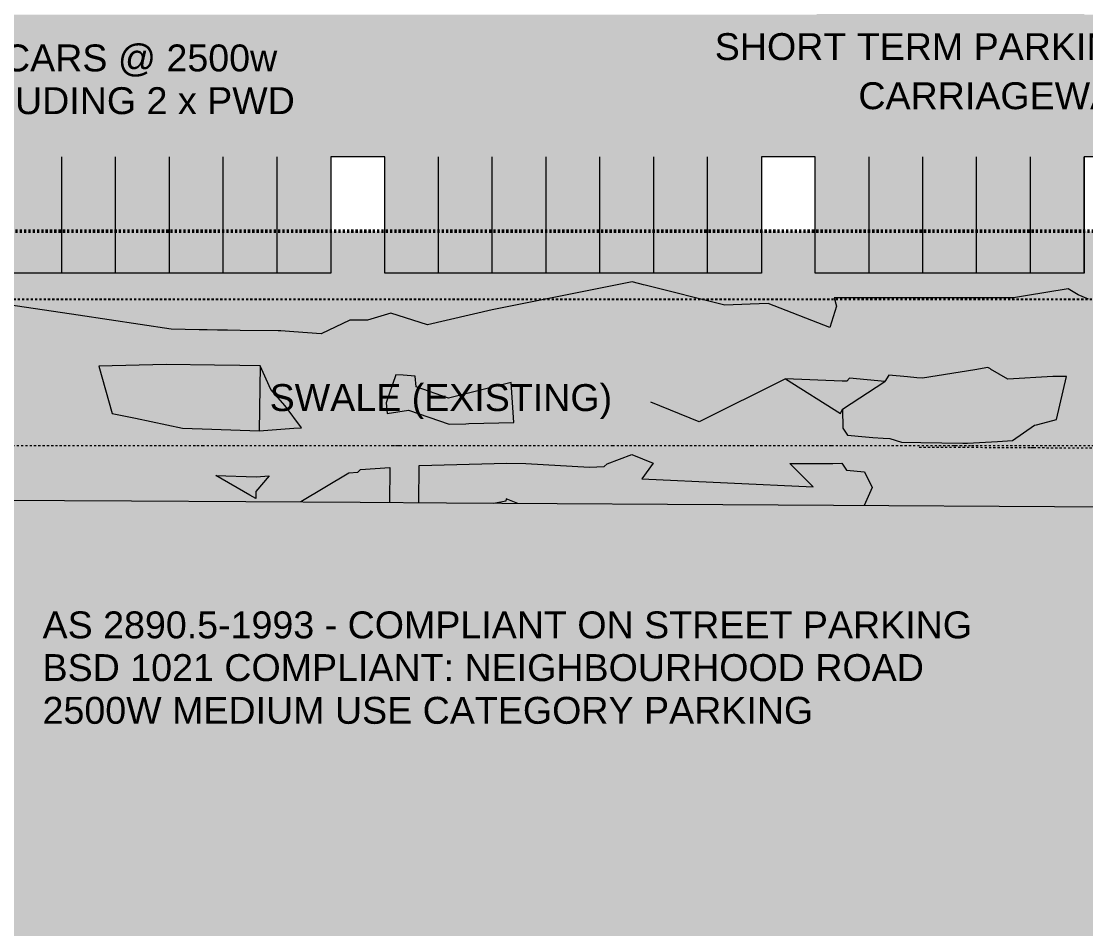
# Model space of a CAD drawing. Header units: metres. Extents: x -2515 to -2174, y 3875 to 4127.
# Drawn here: x -2333.74 to -2284.29, y 3916.7 to 3958.84 of the extents above; entities that cross this region are included whole.
import ezdxf

# ---------------------------------------------------------------- set-up
doc = ezdxf.new("R2010")
doc.units = ezdxf.units.M
for name, pattern in [('AEC_Double Dash', [0.039, 0.015, -0.004, 0.006, -0.004, 0.006, -0.004]), ('BOUNDARY Tighter', [0.008, 0.004, -0.002, 0, -0.002]), ('Dash Medium', [0.0075, 0.0045, -0.003])]:
    doc.linetypes.add(name, pattern=pattern)
for name, color, linetype, lineweight in [('A-ANNO-DIMS', 211, 'Continuous', 5), ('A-ANNO-DIMS-500', 211, 'Continuous', 5), ('A-DETL', 90, 'Continuous', 5), ('A-DETL-GENF', 92, 'Continuous', 5), ('A-FLOR', 192, 'Continuous', 5), ('A-FLOR-PATT', 8, 'Continuous', 5), ('C-PROP-LINE', 91, 'AEC_Double Dash', 5), ('C-TOPO', 7, 'Continuous', 5), ('C-TOPO-MAJR', 7, 'Continuous', 18), ('C-TOPO-MINR', 7, 'Continuous', 5), ('G-ANNO-TEXT', 231, 'Continuous', 5)]:
    doc.layers.add(name, color=color, linetype=linetype, lineweight=lineweight)
doc.styles.add('Arial_1', font='arial.ttf', dxfattribs={"height": 1.25})
doc.dimstyles.new('2_5-Diagonal-_deg_-Decimal_O', dxfattribs={"dimscale": 0.3048, "dimtxt": 1.275324, "dimasz": 2.46063, "dimexe": 1.64042, "dimexo": 0.0625, "dimgap": 2.46063, "dimtad": 1, "dimdec": 0, "dimlfac": 1000, "dimzin": 0, "dimdsep": 46, "dimtxsty": 'Arial_1', "dimblk1": 'OBLIQUE', "dimblk2": 'OBLIQUE', "dimsah": 1, "dimcen": 0.09, "dimdle": 1.64042, "dimazin": 0, "dimtfac": 1, "dimtdec": 4, "dimtix": 1, "dimtmove": 0, "dimatfit": 3, "dimfxl": 8.2021, "dimfxlon": 1, "dimtvp": 1, "dimtfill": 1, "dimtolj": 1, "dimtzin": 0, "dimlwd": 15, "dimlwe": 15, "dimarcsym": 2})

# ---------------------------------------------------------------- blocks, each defined once
blk = doc.blocks.new('Family - ___-284748-GA - TENANCY PLAN')
at = {"layer": 'C-PROP-LINE', "color": 21}
for p, q in [((-2332.051, 3939.126), (-2337.824, 3939.126)), ((-2325.281, 3939.126), (-2325.642, 3939.126)), ((-2320.87, 3939.126), (-2321.025, 3939.126)), ((-2316.652, 3939.126), (-2320.705, 3939.126)), ((-2316.398, 3939.126), (-2316.456, 3939.126)), ((-2316.138, 3939.126), (-2316.252, 3939.126)), ((-2315.196, 3939.126), (-2315.46, 3939.126)), ((-2306.259, 3939.126), (-2315.122, 3939.126)), ((-2296.108, 3939.126), (-2299.78, 3939.126)), ((-2280.3, 3939.126), (-2286.688, 3939.126)), ((-2286.859, 3939.044), (-2286.772, 3939.044)), ((-2286.708, 3939.043), (-2280.377, 3939.011))]:
    blk.add_line(p, q, dxfattribs=at)
at = {"layer": 'C-PROP-LINE', "color": 9}
for p, q in [((-2325.662, 3939.126), (-2332.051, 3939.126)), ((-2325.642, 3939.126), (-2325.658, 3939.126)), ((-2321.025, 3939.126), (-2325.281, 3939.126)), ((-2320.705, 3939.126), (-2320.87, 3939.126)), ((-2316.456, 3939.126), (-2316.648, 3939.126)), ((-2316.252, 3939.126), (-2316.398, 3939.126)), ((-2315.46, 3939.126), (-2316.138, 3939.126)), ((-2315.122, 3939.126), (-2315.196, 3939.126)), ((-2299.78, 3939.126), (-2306.259, 3939.126)), ((-2290.407, 3939.126), (-2296.108, 3939.126)), ((-2290.392, 3939.126), (-2290.407, 3939.126)), ((-2290.267, 3939.126), (-2290.392, 3939.126)), ((-2290.051, 3939.126), (-2290.267, 3939.126)), ((-2289.636, 3939.126), (-2290.046, 3939.126)), ((-2286.694, 3939.126), (-2289.636, 3939.126)), ((-2292.021, 3939.07), (-2290.211, 3939.061)), ((-2290.211, 3939.061), (-2290.014, 3939.06)), ((-2290.01, 3939.06), (-2290.003, 3939.06)), ((-2289.998, 3939.06), (-2289.583, 3939.058)), ((-2289.583, 3939.058), (-2286.859, 3939.044)), ((-2286.772, 3939.044), (-2286.708, 3939.043))]:
    blk.add_line(p, q, dxfattribs=at)
blk = doc.blocks.new('Tree 5m - Tree 2-358685-GA - TENANCY PLAN')
at = {"layer": 'A-DETL-GENF', "transparency": 33554585}
blk.add_hatch(color=53, dxfattribs=at).paths.add_polyline_path([(1.637, 1.676), (1.432, 1.636), (1.327, 1.72), (1.338, 1.813), (1.217, 1.842), (1.208, 1.907), (1.079, 1.907), (1.023, 2.026), (0.857, 2.044), (0.851, 2.128), (0.774, 2.144), (0.631, 2.124), (0.633, 2.227), (0.566, 2.281), (0.43, 2.324), (0.41, 2.253), (0.394, 2.12), (0.371, 2.072), (0.311, 2.066), (0.301, 2.098), (0.313, 2.134), (0.297, 2.151), (-0.049, 2.075), (-0.024, 2.154), (-0.015, 2.225), (-0.228, 2.232), (-0.333, 2.176), (-0.359, 2.224), (-0.309, 2.308), (-0.371, 2.319), (-0.44, 2.26), (-0.585, 2.236), (-0.601, 2.135), (-0.657, 2.151), (-0.826, 2.079), (-0.919, 2.115), (-0.989, 2.029), (-0.967, 1.938), (-1.009, 1.819), (-0.955, 1.785), (-0.951, 1.725), (-1.07, 1.715), (-1.142, 1.731), (-1.106, 1.793), (-1.09, 1.904), (-1.102, 1.994), (-1.145, 2.025), (-1.226, 2.025), (-1.283, 1.975), (-1.226, 1.856), (-1.251, 1.736), (-1.29, 1.782), (-1.335, 1.81), (-1.423, 1.789), (-1.423, 1.725), (-1.431, 1.655), (-1.468, 1.645), (-1.537, 1.701), (-1.559, 1.624), (-1.5, 1.547), (-1.503, 1.48), (-1.463, 1.456), (-1.46, 1.398), (-1.527, 1.424), (-1.58, 1.424), (-1.591, 1.347), (-1.647, 1.281), (-1.67, 1.238), (-1.64, 1.178), (-1.629, 1.127), (-1.694, 1.081), (-1.752, 1.073), (-1.85, 1.126), (-1.845, 1.161), (-1.796, 1.189), (-1.772, 1.278), (-1.848, 1.306), (-1.91, 1.303), (-1.968, 1.27), (-1.991, 1.193), (-2.019, 1.149), (-2.024, 1.071), (-2.056, 1.022), (-2.063, 0.868), (-2.031, 0.802), (-1.977, 0.749), (-1.993, 0.707), (-1.986, 0.628), (-2.066, 0.655), (-2.278, 0.702), (-2.304, 0.676), (-2.253, 0.584), (-2.185, 0.422), (-2.252, 0.348), (-2.19, 0.254), (-2.228, 0.194), (-2.245, 0.159), (-2.243, 0.116), (-2.272, 0.1), (-2.304, 0.039), (-2.459, -0.004), (-2.434, -0.04), (-2.332, -0.074), (-2.199, -0.173), (-2.205, -0.219), (-2.253, -0.245), (-2.259, -0.324), (-2.203, -0.354), (-2.213, -0.416), (-2.294, -0.471), (-2.346, -0.63), (-2.241, -0.658), (-2.119, -0.591), (-2.054, -0.646), (-2.086, -0.766), (-2.165, -0.911), (-2.111, -1.032), (-2.084, -1.171), (-2.058, -1.26), (-1.931, -1.252), (-1.875, -1.167), (-1.849, -1.234), (-1.791, -1.24), (-1.801, -1.302), (-1.74, -1.348), (-1.829, -1.443), (-1.923, -1.485), (-1.972, -1.546), (-1.815, -1.579), (-1.696, -1.596), (-1.768, -1.669), (-1.724, -1.699), (-1.603, -1.65), (-1.567, -1.717), (-1.559, -1.808), (-1.426, -1.793), (-1.478, -1.854), (-1.43, -1.894), (-1.412, -1.957), (-1.35, -1.952), (-1.291, -1.856), (-1.195, -1.777), (-1.189, -1.926), (-1.243, -1.957), (-1.279, -2.035), (-1.263, -2.138), (-1.195, -2.103), (-1.142, -2.047), (-1.052, -2.017), (-1.054, -2.103), (-1.027, -2.134), (-1.005, -2.228), (-0.951, -2.24), (-0.881, -2.166), (-0.832, -2.174), (-0.822, -2.244), (-0.764, -2.246), (-0.651, -2.256), (-0.615, -2.222), (-0.544, -2.222), (-0.508, -2.301), (-0.454, -2.303), (-0.419, -2.269), (-0.341, -2.325), (-0.289, -2.293), (-0.293, -2.23), (-0.226, -2.218), (-0.182, -2.414), (-0.134, -2.432), (-0.081, -2.369), (0.04, -2.363), (0.094, -2.468), (0.15, -2.448), (0.219, -2.329), (0.185, -2.275), (0.251, -2.212), (0.378, -2.23), (0.394, -2.269), (0.507, -2.315), (0.521, -2.24), (0.493, -2.172), (0.503, -2.099), (0.563, -2.103), (0.674, -2.154), (0.734, -2.148), (0.744, -2.093), (0.726, -2.067), (0.768, -2.003), (0.833, -2.011), (0.859, -2.043), (0.893, -2.144), (0.95, -2.166), (1.04, -2.12), (1.05, -2.015), (1.076, -1.959), (1.159, -1.959), (1.185, -1.912), (1.296, -1.922), (1.352, -1.912), (1.356, -1.797), (1.388, -1.713), (1.488, -1.789), (1.515, -1.812), (1.572, -1.775), (1.558, -1.636), (1.594, -1.566), (1.678, -1.447), (1.777, -1.425), (1.898, -1.445), (1.944, -1.403), (1.906, -1.32), (1.765, -1.238), (1.767, -1.181), (1.809, -1.193), (1.934, -1.212), (2.027, -1.208), (2.019, -1.111), (1.978, -1.038), (2.055, -1.032), (2.081, -0.922), (2.059, -0.871), (2.096, -0.816), (2.297, -0.693), (2.33, -0.641), (2.25, -0.606), (2.059, -0.539), (2.076, -0.455), (2.103, -0.415), (2.118, -0.34), (2.155, -0.313), (2.141, -0.257), (2.348, -0.24), (2.388, -0.2), (2.393, -0.137), (2.307, -0.079), (2.257, -0.007), (2.306, 0.072), (2.316, 0.131), (2.171, 0.178), (2.134, 0.261), (2.139, 0.364), (2.199, 0.462), (2.255, 0.515), (2.243, 0.574), (2.085, 0.579), (2.068, 0.613), (2.108, 0.817), (1.999, 0.882), (1.975, 0.893), (1.912, 0.97), (1.948, 1.047), (1.971, 1.129), (1.934, 1.187), (1.847, 1.239), (1.775, 1.171), (1.684, 1.168), (1.702, 1.367), (1.499, 1.412), (1.595, 1.531), (1.581, 1.575), (1.648, 1.617)])
blk = doc.blocks.new('Tree 7m - Tree-V247-GA - TENANCY PLAN')
at = {"layer": 'A-DETL-GENF', "transparency": 33554585}
blk.add_hatch(color=53, dxfattribs=at).paths.add_polyline_path([(2.357, 2.429), (2.059, 2.371), (1.907, 2.493), (1.922, 2.628), (1.746, 2.671), (1.734, 2.765), (1.546, 2.765), (1.464, 2.938), (1.223, 2.963), (1.215, 3.085), (1.103, 3.108), (0.895, 3.08), (0.898, 3.23), (0.801, 3.308), (0.603, 3.371), (0.574, 3.267), (0.551, 3.074), (0.518, 3.004), (0.43, 2.995), (0.416, 3.042), (0.433, 3.094), (0.41, 3.12), (-0.092, 3.008), (-0.057, 3.124), (-0.043, 3.226), (-0.353, 3.237), (-0.505, 3.155), (-0.543, 3.225), (-0.47, 3.348), (-0.56, 3.362), (-0.66, 3.278), (-0.87, 3.243), (-0.894, 3.096), (-0.976, 3.12), (-1.221, 3.015), (-1.356, 3.067), (-1.458, 2.941), (-1.426, 2.81), (-1.487, 2.637), (-1.408, 2.588), (-1.403, 2.5), (-1.575, 2.485), (-1.68, 2.509), (-1.628, 2.599), (-1.604, 2.76), (-1.622, 2.892), (-1.685, 2.936), (-1.802, 2.936), (-1.884, 2.864), (-1.802, 2.69), (-1.838, 2.516), (-1.894, 2.583), (-1.961, 2.624), (-2.089, 2.593), (-2.089, 2.501), (-2.099, 2.399), (-2.154, 2.385), (-2.254, 2.466), (-2.285, 2.354), (-2.2, 2.242), (-2.204, 2.145), (-2.146, 2.11), (-2.142, 2.025), (-2.239, 2.064), (-2.316, 2.064), (-2.32, 2.014), (-2.332, 1.952), (-2.413, 1.855), (-2.448, 1.793), (-2.404, 1.706), (-2.387, 1.632), (-2.481, 1.564), (-2.566, 1.554), (-2.708, 1.63), (-2.701, 1.681), (-2.63, 1.723), (-2.595, 1.851), (-2.706, 1.892), (-2.795, 1.887), (-2.88, 1.839), (-2.907, 1.738), (-2.954, 1.664), (-2.96, 1.55), (-3.008, 1.479), (-3.017, 1.256), (-2.971, 1.159), (-2.892, 1.083), (-2.915, 1.022), (-2.905, 0.908), (-3.022, 0.946), (-3.33, 1.014), (-3.368, 0.976), (-3.294, 0.844), (-3.195, 0.608), (-3.292, 0.501), (-3.203, 0.363), (-3.251, 0.29), (-3.281, 0.226), (-3.279, 0.164), (-3.321, 0.141), (-3.368, 0.052), (-3.593, -0.01), (-3.556, -0.064), (-3.408, -0.112), (-3.215, -0.256), (-3.224, -0.323), (-3.294, -0.361), (-3.303, -0.475), (-3.221, -0.519), (-3.236, -0.609), (-3.353, -0.688), (-3.429, -0.919), (-3.277, -0.96), (-3.098, -0.864), (-3.005, -0.943), (-3.052, -1.118), (-3.166, -1.329), (-3.087, -1.504), (-3.049, -1.706), (-3.011, -1.835), (-2.827, -1.823), (-2.745, -1.7), (-2.707, -1.797), (-2.622, -1.806), (-2.637, -1.896), (-2.549, -1.963), (-2.677, -2.101), (-2.815, -2.162), (-2.885, -2.25), (-2.704, -2.291), (-2.484, -2.323), (-2.59, -2.428), (-2.525, -2.472), (-2.35, -2.402), (-2.297, -2.499), (-2.286, -2.63), (-2.093, -2.61), (-2.169, -2.697), (-2.098, -2.756), (-2.072, -2.847), (-1.982, -2.841), (-1.897, -2.7), (-1.756, -2.586), (-1.748, -2.803), (-1.827, -2.847), (-1.879, -2.961), (-1.856, -3.11), (-1.756, -3.06), (-1.68, -2.978), (-1.549, -2.934), (-1.552, -3.06), (-1.514, -3.104), (-1.481, -3.241), (-1.403, -3.259), (-1.3, -3.151), (-1.23, -3.162), (-1.215, -3.265), (-1.131, -3.268), (-0.967, -3.282), (-0.914, -3.233), (-0.812, -3.233), (-0.759, -3.347), (-0.68, -3.35), (-0.631, -3.3), (-0.517, -3.382), (-0.441, -3.335), (-0.446, -3.244), (-0.35, -3.227), (-0.326, -3.344), (-0.286, -3.51), (-0.215, -3.537), (-0.139, -3.446), (0.036, -3.437), (0.115, -3.589), (0.197, -3.56), (0.296, -3.388), (0.247, -3.309), (0.343, -3.218), (0.527, -3.244), (0.551, -3.3), (0.714, -3.367), (0.735, -3.259), (0.694, -3.159), (0.709, -3.054), (0.796, -3.06), (0.957, -3.133), (1.045, -3.124), (1.06, -3.045), (1.033, -3.007), (1.095, -2.914), (1.188, -2.926), (1.226, -2.972), (1.276, -3.119), (1.358, -3.151), (1.489, -3.083), (1.504, -2.931), (1.542, -2.849), (1.662, -2.849), (1.7, -2.782), (1.861, -2.797), (1.943, -2.782), (1.948, -2.616), (1.995, -2.493), (2.089, -2.56), (2.179, -2.636), (2.261, -2.583), (2.241, -2.382), (2.293, -2.279), (2.416, -2.107), (2.56, -2.075), (2.735, -2.104), (2.802, -2.042), (2.747, -1.923), (2.542, -1.803), (2.545, -1.721), (2.606, -1.738), (2.788, -1.765), (2.922, -1.759), (2.91, -1.618), (2.852, -1.513), (2.963, -1.504), (3.001, -1.344), (2.969, -1.27), (3.022, -1.19), (3.315, -1.012), (3.363, -0.936), (3.246, -0.885), (2.969, -0.788), (2.994, -0.666), (3.032, -0.608), (3.055, -0.498), (3.109, -0.46), (3.088, -0.379), (3.388, -0.353), (3.447, -0.29), (3.454, -0.203), (3.33, -0.12), (3.256, -0.015), (3.327, 0.099), (3.343, 0.186), (3.132, 0.254), (3.078, 0.374), (3.086, 0.524), (3.172, 0.666), (3.254, 0.742), (3.236, 0.829), (3.007, 0.837), (2.982, 0.885), (3.04, 1.182), (2.931, 1.254), (2.847, 1.292), (2.755, 1.404), (2.809, 1.515), (2.842, 1.635), (2.788, 1.719), (2.661, 1.795), (2.557, 1.696), (2.425, 1.691), (2.45, 1.981), (2.156, 2.046), (2.296, 2.218), (2.275, 2.282), (2.372, 2.343)])
blk = doc.blocks.new('DIMBLOCK19-GA - TENANCY PLAN')
at = {"layer": 'A-ANNO-DIMS-500', "lineweight": 15}
for p, q in [((-2353.659, 4065.788), (-2353.794, 4066.27)), ((-2353.659, 4065.788), (-2353.399, 4066.251)), ((-2353.659, 4065.788), (-2353.919, 4065.326)), ((-2353.659, 4065.788), (-2353.659, 4065.788)), ((-2353.659, 4065.788), (-2352.984, 4063.381)), ((-2364.686, 4062.347), (-2364.849, 4062.819)), ((-2364.686, 4062.347), (-2364.453, 4062.823)), ((-2364.686, 4062.347), (-2364.918, 4061.87)), ((-2364.686, 4062.347), (-2363.872, 4059.983))]:
    blk.add_line(p, q, dxfattribs=at)
for start, end in [(105.52316, 109.14465), (105.66741, 109.00041)]:
    blk.add_arc((-2300.024, 3874.558), 198.609, start, end, dxfattribs=at)
at = {"layer": 'A-ANNO-DIMS-500', "color": 0, "lineweight": 15, "insert": (-2361.852, 4065.805), "char_height": 1.25, "width": 4.89725, "attachment_point": 1, "rotation": 17.3339, "line_spacing_factor": 0.941778, "style": 'Arial_1', "bg_fill": 3, "box_fill_scale": 1.25, "bg_fill_color": 256, "bg_fill_true_color": 13158600, "bg_fill_transparency": 0}
blk.add_mtext('3.33°', dxfattribs=at)
blk = doc.blocks.new('_Oblique')
at = {"color": 0, "linetype": 'ByBlock', "lineweight": -2}
blk.add_line((-0.5, -0.5), (0.5, 0.5), dxfattribs=at)
blk = doc.blocks.new('DIMBLOCK20-GA - TENANCY PLAN')
at = {"layer": 'A-ANNO-DIMS-500', "lineweight": 15}
for p, q in [((-2342.467, 4068.66), (-2342.574, 4069.148)), ((-2342.467, 4068.66), (-2342.181, 4069.106)), ((-2342.467, 4068.66), (-2342.753, 4068.213)), ((-2342.467, 4068.66), (-2342.467, 4068.66)), ((-2342.467, 4068.66), (-2341.933, 4066.217)), ((-2353.68, 4065.864), (-2353.815, 4066.345)), ((-2353.68, 4065.864), (-2353.42, 4066.326)), ((-2353.68, 4065.864), (-2353.94, 4065.401)), ((-2353.68, 4065.864), (-2353.005, 4063.457))]:
    blk.add_line(p, q, dxfattribs=at)
for start, end in [(102.19022, 105.81159), (102.33441, 105.66741)]:
    blk.add_arc((-2300.024, 3874.558), 198.687, start, end, dxfattribs=at)
at = {"layer": 'A-ANNO-DIMS-500', "color": 0, "lineweight": 15, "insert": (-2350.648, 4069.152), "char_height": 1.25, "width": 4.89725, "attachment_point": 1, "rotation": 14.0009, "line_spacing_factor": 0.941778, "style": 'Arial_1', "bg_fill": 3, "box_fill_scale": 1.25, "bg_fill_color": 256, "bg_fill_true_color": 13158600, "bg_fill_transparency": 0}
blk.add_mtext('3.33°', dxfattribs=at)
blk = doc.blocks.new('DIMBLOCK21-GA - TENANCY PLAN')
at = {"layer": 'A-ANNO-DIMS-500', "lineweight": 15}
for p, q in [((-2331.111, 4070.83), (-2331.19, 4071.324)), ((-2331.111, 4070.83), (-2330.8, 4071.26)), ((-2331.111, 4070.83), (-2331.423, 4070.401)), ((-2331.111, 4070.83), (-2331.111, 4070.83)), ((-2331.111, 4070.83), (-2330.72, 4068.361)), ((-2342.474, 4068.69), (-2342.58, 4069.179)), ((-2342.474, 4068.69), (-2342.76, 4068.244)), ((-2342.474, 4068.69), (-2342.187, 4069.137)), ((-2342.474, 4068.69), (-2341.94, 4066.248))]:
    blk.add_line(p, q, dxfattribs=at)
for start, end in [(98.85617, 102.47857), (99.00033, 102.33441)]:
    blk.add_arc((-2300.024, 3874.558), 198.719, start, end, dxfattribs=at)
at = {"layer": 'A-ANNO-DIMS-500', "color": 0, "lineweight": 15, "insert": (-2339.253, 4071.797), "char_height": 1.25, "width": 4.89725, "attachment_point": 1, "rotation": 10.6674, "line_spacing_factor": 0.941778, "style": 'Arial_1', "bg_fill": 3, "box_fill_scale": 1.25, "bg_fill_color": 256, "bg_fill_true_color": 13158600, "bg_fill_transparency": 0}
blk.add_mtext('3.33°', dxfattribs=at)
blk = doc.blocks.new('DIMBLOCK22-GA - TENANCY PLAN')
at = {"layer": 'A-ANNO-DIMS-500', "lineweight": 15}
for p, q in [((-2331.89, 4075.745), (-2331.968, 4076.239)), ((-2331.89, 4075.745), (-2331.578, 4076.174)), ((-2331.89, 4075.745), (-2332.202, 4075.316)), ((-2331.89, 4075.745), (-2331.89, 4075.745)), ((-2331.89, 4075.745), (-2331.499, 4073.276)), ((-2366.342, 4067.155), (-2366.504, 4067.627)), ((-2366.342, 4067.155), (-2366.109, 4067.631)), ((-2366.342, 4067.155), (-2366.574, 4066.678)), ((-2366.342, 4067.155), (-2365.528, 4064.791))]:
    blk.add_line(p, q, dxfattribs=at)
for start, end in [(98.85969, 109.14105), (99.00033, 109.00041)]:
    blk.add_arc((-2300.024, 3874.558), 203.694, start, end, dxfattribs=at)
at = {"layer": 'A-ANNO-DIMS-500', "color": 0, "lineweight": 15, "insert": (-2352.324, 4073.894), "char_height": 1.25, "width": 6.05092, "attachment_point": 1, "rotation": 14.0004, "line_spacing_factor": 0.941778, "style": 'Arial_1', "bg_fill": 3, "box_fill_scale": 1.25, "bg_fill_color": 256, "bg_fill_true_color": 13158600, "bg_fill_transparency": 0}
blk.add_mtext('10.00°', dxfattribs=at)

msp = doc.modelspace()

# ---------------------------------------------------------------- hatches: boundary and pattern name
at = {"layer": 'A-DETL-GENF', "transparency": 33554585}
h = msp.add_hatch(color=7, dxfattribs=at)
h.paths.add_polyline_path([(-2302.0185, 3892.4128), (-2174.3113, 3892.4128), (-2174.3113, 4126.8955), (-2514.8637, 4126.8955), (-2514.8637, 3892.4128), (-2344.5875, 3892.4128)])
h.paths.add_polyline_path([(-2500.3708, 3896.9439), (-2507.4708, 3896.9439), (-2507.4708, 3904.3439), (-2500.3708, 3904.3439), (-2500.3708, 3903.4974)])
h.paths.add_polyline_path([(-2443.0284, 3945.9439), (-2477.4708, 3945.9439), (-2477.4708, 4057.0406), (-2355.409, 4057.0406), (-2355.409, 4059.8908), (-2213.309, 4059.8908), (-2213.309, 3949.0908), (-2338.4583, 3949.0908), (-2338.4583, 3945.9439), (-2441.6982, 3945.9439)])
at = {"layer": 'A-FLOR-PATT'}
for points in [[(-2281.8583, 3947.1439), (-2269.3583, 3947.1439), (-2269.3583, 3952.5439), (-2257.8, 3952.5439), (-2254.599, 3952.2944), (-2256.9459, 3959.1439), (-2269.3583, 3959.1439), (-2269.3583, 3964.5439), (-2281.8583, 3964.5439), (-2281.8583, 3959.1439), (-2284.3583, 3959.1439), (-2284.3583, 3964.5439), (-2296.7963, 3964.5439), (-2296.7963, 3959.1439), (-2299.2963, 3959.1439), (-2299.3583, 3952.5439), (-2281.8583, 3952.5439), (-2281.8583, 3947.3697)], [(-2336.8583, 3952.5439), (-2319.3583, 3952.5439), (-2336.8583, 3959.1439), (-2339.3583, 3952.5439)], [(-2319.3583, 3952.5439), (-2319.3583, 3959.1439), (-2336.8583, 3959.1439), (-2323.303, 3954.0316)], [(-2299.3583, 3952.5439), (-2316.8583, 3959.1439), (-2319.3583, 3959.1439), (-2319.3583, 3952.5439), (-2302.0185, 3952.5439)], [(-2299.3583, 3952.5439), (-2299.2963, 3959.1439), (-2316.8583, 3959.1439), (-2302.0185, 3953.5472)], [(-2336.6058, 3947.1439), (-2319.3583, 3947.1439), (-2319.3583, 3952.5439), (-2336.8583, 3952.5439), (-2336.8583, 3947.1439)], [(-2306.0093, 3947.1439), (-2299.3583, 3947.1439), (-2299.3583, 3952.5439), (-2316.8583, 3952.5439), (-2316.8583, 3947.1439), (-2307.3396, 3947.1439)], [(-2286.0551, 3947.1439), (-2284.3583, 3947.1439), (-2284.3583, 3952.5439), (-2296.8583, 3952.5439), (-2296.8583, 3947.1439), (-2288.7156, 3947.1439)]]:
    msp.add_hatch(color=253, dxfattribs=at).paths.add_polyline_path(points)

# ---------------------------------------------------------------- linework, layer by layer
at = {"layer": 'A-DETL'}
for p, q in [((-2331.8583, 3949.0908), (-2331.8583, 3952.5439)), ((-2329.3583, 3949.0908), (-2329.3583, 3952.5439)), ((-2326.8583, 3949.9333), (-2326.8583, 3952.5439)), ((-2324.3583, 3949.2315), (-2324.3583, 3952.5439)), ((-2321.8583, 3949.0908), (-2321.8583, 3952.5439)), ((-2314.3583, 3949.0908), (-2314.3583, 3952.5439)), ((-2311.8583, 3949.0908), (-2311.8583, 3952.5439)), ((-2309.3583, 3949.0908), (-2309.3583, 3952.5439)), ((-2306.8583, 3949.0908), (-2306.8583, 3952.5439)), ((-2304.3583, 3949.0908), (-2304.3583, 3952.5439)), ((-2301.8583, 3949.0908), (-2301.8583, 3952.5439)), ((-2294.3583, 3949.0908), (-2294.3583, 3952.5439)), ((-2291.8583, 3949.0908), (-2291.8583, 3952.5439)), ((-2289.3583, 3949.0908), (-2289.3583, 3952.5439)), ((-2286.8583, 3949.0908), (-2286.8583, 3952.5439)), ((-2284.3583, 3949.0908), (-2284.3583, 3952.5439)), ((-2326.8583, 3949.0908), (-2326.8583, 3949.9333)), ((-2331.8583, 3947.2495), (-2331.8583, 3949.0908)), ((-2329.3583, 3947.8847), (-2329.3583, 3949.0908)), ((-2326.8583, 3947.1439), (-2326.8583, 3949.0908)), ((-2324.3583, 3949.0908), (-2324.3583, 3949.2315)), ((-2324.3583, 3947.1439), (-2324.3583, 3949.0908)), ((-2321.8583, 3947.1439), (-2321.8583, 3949.0908)), ((-2314.3583, 3947.1439), (-2314.3583, 3949.0908)), ((-2311.8583, 3947.1439), (-2311.8583, 3949.0908)), ((-2309.3583, 3947.1439), (-2309.3583, 3949.0908)), ((-2306.8583, 3947.1439), (-2306.8583, 3949.0908)), ((-2304.3583, 3947.1439), (-2304.3583, 3949.0908)), ((-2301.8583, 3947.1439), (-2301.8583, 3949.0908)), ((-2294.3583, 3947.1439), (-2294.3583, 3949.0908)), ((-2291.8583, 3947.1439), (-2291.8583, 3949.0908)), ((-2289.3583, 3947.1439), (-2289.3583, 3949.0908)), ((-2286.8583, 3947.1439), (-2286.8583, 3949.0908)), ((-2284.3583, 3948.1774), (-2284.3583, 3949.0908)), ((-2284.3583, 3947.1439), (-2284.3583, 3948.1774)), ((-2329.3583, 3947.6928), (-2329.3583, 3947.8847)), ((-2329.3583, 3947.5017), (-2329.3583, 3947.6928)), ((-2331.8583, 3947.1439), (-2331.8583, 3947.2495)), ((-2329.3583, 3947.1439), (-2329.3583, 3947.5017))]:
    msp.add_line(p, q, dxfattribs=at)
at = {"layer": 'A-DETL', "linetype": 'Dash Medium', "lineweight": 50}
msp.add_line((-2213.309, 3949.0908), (-2355.409, 3949.0908), dxfattribs=at)
at = {"layer": 'A-DETL', "linetype": 'BOUNDARY Tighter', "lineweight": 25}
msp.add_line((-2401.7005, 3945.9439), (-2257.3005, 3945.9439), dxfattribs=at)
at = {"layer": 'A-FLOR'}
for p, q in [((-2316.8583, 3952.5439), (-2319.3583, 3952.5439)), ((-2319.3583, 3952.5439), (-2319.3583, 3947.1439)), ((-2316.8583, 3947.1439), (-2316.8583, 3952.5439)), ((-2296.8583, 3952.5439), (-2299.3583, 3952.5439)), ((-2299.3583, 3952.5439), (-2299.3583, 3947.1439)), ((-2296.8583, 3947.1439), (-2296.8583, 3952.5439)), ((-2284.3583, 3952.5439), (-2284.3583, 3947.1439)), ((-2281.8583, 3952.5439), (-2284.3583, 3952.5439)), ((-2321.7527, 3947.1439), (-2336.3276, 3947.1439)), ((-2321.5492, 3947.1439), (-2321.7432, 3947.1439)), ((-2319.3583, 3947.1439), (-2321.5458, 3947.1439)), ((-2299.3583, 3947.1439), (-2316.8583, 3947.1439)), ((-2286.6588, 3947.1439), (-2296.8583, 3947.1439)), ((-2284.3583, 3947.1439), (-2286.6544, 3947.1439))]:
    msp.add_line(p, q, dxfattribs=at)
at = {"layer": 'C-TOPO'}
for p, q in [((-2328.6241, 3936.5547), (-2357.2947, 3936.7265)), ((-2318.0009, 3936.4911), (-2328.6226, 3936.5547)), ((-2313.9936, 3936.4671), (-2317.9973, 3936.4911)), ((-2274.3696, 3936.2297), (-2313.991, 3936.4671))]:
    msp.add_line(p, q, dxfattribs=at)
at = {"layer": 'C-TOPO-MAJR', "color": 254, "lineweight": 13}
for p, q in [((-2305.3583, 3946.7398), (-2311.8616, 3945.446)), ((-2304.7688, 3946.5913), (-2305.3583, 3946.7398)), ((-2301.0501, 3945.6545), (-2304.7647, 3946.5903)), ((-2287.0917, 3946.0885), (-2287.6386, 3945.9992)), ((-2285.1037, 3946.4132), (-2287.0877, 3946.0892)), ((-2284.6436, 3946.1444), (-2285.1037, 3946.4132)), ((-2284.1569, 3945.9441), (-2284.6436, 3946.1444)), ((-2331.1047, 3945.1906), (-2334.763, 3945.7419)), ((-2299.8777, 3945.7061), (-2301.0501, 3945.6545)), ((-2299.0402, 3945.7429), (-2299.8777, 3945.7061)), ((-2296.174, 3944.6279), (-2299.0402, 3945.7429)), ((-2295.8675, 3945.6159), (-2296.174, 3944.6279)), ((-2295.972, 3945.9992), (-2295.8675, 3945.6159)), ((-2290.0459, 3945.9992), (-2295.972, 3945.9992)), ((-2287.6386, 3945.9992), (-2290.0405, 3945.9992)), ((-2326.7802, 3944.5389), (-2331.1026, 3945.1903)), ((-2316.568, 3945.285), (-2317.6492, 3944.9645)), ((-2314.8661, 3944.7378), (-2316.568, 3945.285)), ((-2311.8616, 3945.446), (-2314.8661, 3944.7378)), ((-2318.4825, 3944.9645), (-2319.8043, 3944.328)), ((-2317.6492, 3944.9645), (-2318.4818, 3944.9645)), ((-2325.4736, 3944.517), (-2326.7802, 3944.5389)), ((-2325.1008, 3944.5104), (-2325.4736, 3944.517)), ((-2324.6288, 3944.5031), (-2325.1008, 3944.5104)), ((-2324.4527, 3944.5004), (-2324.6288, 3944.5031)), ((-2324.1586, 3944.4948), (-2324.4527, 3944.5004)), ((-2323.5722, 3944.4866), (-2324.1586, 3944.4948)), ((-2321.8112, 3944.4592), (-2323.5722, 3944.4866)), ((-2321.6774, 3944.4646), (-2321.8112, 3944.4592)), ((-2321.0824, 3944.4212), (-2321.6774, 3944.4646)), ((-2319.8043, 3944.328), (-2321.0767, 3944.4208)), ((-2306.5182, 3938.2966), (-2305.3733, 3938.7242)), ((-2305.3733, 3938.7242), (-2304.3796, 3938.3163)), ((-2315.2651, 3936.4747), (-2315.2547, 3938.2133)), ((-2315.2547, 3938.2133), (-2311.1868, 3938.3138)), ((-2311.1868, 3938.3138), (-2310.3047, 3938.3105)), ((-2310.3047, 3938.3105), (-2307.3493, 3938.1406)), ((-2307.3493, 3938.1406), (-2306.665, 3938.1608)), ((-2306.665, 3938.1608), (-2306.5182, 3938.2966)), ((-2304.3796, 3938.3163), (-2304.9051, 3937.5929)), ((-2298.0429, 3938.303), (-2296.0393, 3938.3123)), ((-2296.9539, 3937.2225), (-2298.0429, 3938.303)), ((-2296.0368, 3938.3123), (-2295.6164, 3938.3143)), ((-2295.6164, 3938.3143), (-2295.4069, 3937.9909)), ((-2324.707, 3937.7514), (-2322.8357, 3937.686)), ((-2323.1272, 3936.8396), (-2324.707, 3937.7514)), ((-2322.2182, 3937.7289), (-2322.8397, 3937.0119)), ((-2322.8357, 3937.686), (-2322.2182, 3937.7289)), ((-2320.748, 3936.5346), (-2318.5197, 3937.8666)), ((-2318.5197, 3937.8666), (-2318.1116, 3937.9099)), ((-2318.1116, 3937.9099), (-2317.9892, 3938.0231)), ((-2317.9892, 3938.0231), (-2316.6219, 3938.1182)), ((-2316.6219, 3938.1182), (-2316.6317, 3936.4829)), ((-2295.4069, 3937.9909), (-2294.5721, 3937.9187)), ((-2294.5721, 3937.9187), (-2294.2145, 3937.1838)), ((-2304.9051, 3937.5929), (-2296.9539, 3937.2225)), ((-2294.2145, 3937.1838), (-2294.5815, 3936.3508)), ((-2322.8418, 3936.6748), (-2323.1227, 3936.8369)), ((-2322.8397, 3937.0119), (-2322.8417, 3936.6783)), ((-2311.222, 3936.6716), (-2311.2246, 3936.5543)), ((-2310.6672, 3936.4518), (-2311.222, 3936.6716)), ((-2320.7482, 3936.5076), (-2320.748, 3936.5346)), ((-2311.2246, 3936.5543), (-2311.7924, 3936.4539)), ((-2310.6673, 3936.4472), (-2310.6672, 3936.4518))]:
    msp.add_line(p, q, dxfattribs=at)
at = {"layer": 'C-TOPO-MINR', "color": 9}
for p, q in [((-2327.0071, 3942.9072), (-2330.138, 3942.8303)), ((-2330.138, 3942.8303), (-2329.5251, 3940.6245)), ((-2324.7701, 3942.868), (-2327.0071, 3942.9072)), ((-2323.5901, 3942.8496), (-2324.7701, 3942.868)), ((-2322.6425, 3942.8349), (-2323.5901, 3942.8496)), ((-2322.6425, 3942.8349), (-2322.6831, 3939.8263)), ((-2322.144, 3941.7363), (-2322.6425, 3942.8349)), ((-2289.4498, 3942.6588), (-2291.8728, 3942.263)), ((-2288.8309, 3942.7599), (-2289.4439, 3942.6598)), ((-2288.7197, 3942.6949), (-2288.8309, 3942.7599)), ((-2287.9106, 3942.2222), (-2288.7098, 3942.6891)), ((-2316.338, 3942.4223), (-2316.7853, 3941.1271)), ((-2316.0029, 3942.4009), (-2316.338, 3942.4223)), ((-2315.4456, 3942.3644), (-2316.0029, 3942.4009)), ((-2315.4001, 3941.8603), (-2315.4456, 3942.3644)), ((-2298.245, 3942.2402), (-2302.2557, 3940.2368)), ((-2298.245, 3942.2402), (-2295.6784, 3940.6227)), ((-2295.6061, 3942.1327), (-2298.245, 3942.2402)), ((-2295.3951, 3942.1362), (-2295.6061, 3942.1327)), ((-2295.5919, 3940.8269), (-2293.6156, 3942.1189)), ((-2295.2717, 3942.269), (-2295.3951, 3942.1362)), ((-2293.6156, 3942.1189), (-2295.2717, 3942.269)), ((-2293.4315, 3942.4032), (-2293.6156, 3942.1189)), ((-2292.5656, 3942.3253), (-2293.4315, 3942.4032)), ((-2292.1309, 3942.2835), (-2292.5656, 3942.3253)), ((-2291.8728, 3942.263), (-2292.1309, 3942.2835)), ((-2285.8224, 3942.3414), (-2287.9106, 3942.2222)), ((-2285.1888, 3942.3401), (-2285.8224, 3942.3414)), ((-2285.6444, 3940.3524), (-2285.1888, 3942.3401)), ((-2321.4773, 3940.982), (-2322.144, 3941.7363)), ((-2313.8974, 3941.3356), (-2315.4001, 3941.8603)), ((-2310.9877, 3942.073), (-2313.8974, 3941.3356)), ((-2310.8581, 3940.2064), (-2310.9877, 3942.073)), ((-2316.7853, 3941.1271), (-2316.7398, 3940.623)), ((-2302.2557, 3940.2368), (-2304.4917, 3941.1546)), ((-2329.5251, 3940.6245), (-2328.437, 3940.4036)), ((-2320.719, 3939.9629), (-2321.4773, 3940.982)), ((-2316.7398, 3940.623), (-2315.745, 3940.788)), ((-2315.745, 3940.788), (-2313.8665, 3940.1321)), ((-2295.6784, 3940.6227), (-2295.5919, 3940.8269)), ((-2295.5919, 3940.8269), (-2295.5796, 3939.9498)), ((-2328.437, 3940.4036), (-2326.2543, 3939.9511)), ((-2313.8665, 3940.1321), (-2313.0953, 3940.1512)), ((-2313.0953, 3940.1512), (-2312.9556, 3940.1548)), ((-2312.9556, 3940.1548), (-2310.8581, 3940.2064)), ((-2286.6735, 3940.0784), (-2286.5729, 3940.1051)), ((-2286.5727, 3940.1052), (-2286.0582, 3940.2416)), ((-2286.0582, 3940.2416), (-2285.6444, 3940.3524)), ((-2326.2543, 3939.9511), (-2324.8956, 3939.9036)), ((-2324.8905, 3939.9034), (-2322.6831, 3939.8263)), ((-2322.6831, 3939.8263), (-2321.0744, 3939.9382)), ((-2321.0721, 3939.9383), (-2320.719, 3939.9629)), ((-2295.5796, 3939.9498), (-2295.365, 3939.6184)), ((-2295.365, 3939.6184), (-2294.5262, 3939.5421)), ((-2287.6876, 3939.3798), (-2286.6735, 3940.0784)), ((-2294.5262, 3939.5421), (-2294.1774, 3939.511)), ((-2294.1774, 3939.511), (-2293.7013, 3939.4869)), ((-2293.7013, 3939.4869), (-2293.3865, 3939.4602)), ((-2293.3865, 3939.4602), (-2292.8558, 3939.3001)), ((-2292.8558, 3939.3001), (-2291.9464, 3939.2761)), ((-2291.9464, 3939.2761), (-2290.0041, 3939.2472)), ((-2290.0037, 3939.2472), (-2289.9245, 3939.246)), ((-2289.9155, 3939.2459), (-2289.7815, 3939.2439)), ((-2289.7815, 3939.2439), (-2288.3891, 3939.3324)), ((-2288.3891, 3939.3324), (-2287.6876, 3939.3798))]:
    msp.add_line(p, q, dxfattribs=at)

# ---------------------------------------------------------------- block references
at = {"layer": 'A-DETL-GENF', "transparency": 33554585, "rotation": 220.1293300237995}
for name, p in [('Tree 7m - Tree-V247-GA - TENANCY PLAN', (-2326.2824, 3946.3678)), ('Tree 7m - Tree-V247-GA - TENANCY PLAN', (-2334.0081, 3944.7722)), ('Tree 5m - Tree 2-358685-GA - TENANCY PLAN', (-2319.682, 3946.0826)), ('Tree 7m - Tree-V247-GA - TENANCY PLAN', (-2284.3349, 3944.7722)), ('Tree 7m - Tree-V247-GA - TENANCY PLAN', (-2307.9472, 3943.6884)), ('Tree 5m - Tree 2-358685-GA - TENANCY PLAN', (-2306.0081, 3944.7722)), ('Tree 5m - Tree 2-358685-GA - TENANCY PLAN', (-2291.8349, 3944.5328)), ('Tree 7m - Tree-V247-GA - TENANCY PLAN', (-2328.5998, 3939.3098)), ('Tree 5m - Tree 2-358685-GA - TENANCY PLAN', (-2288.4883, 3940.5627)), ('Tree 7m - Tree-V247-GA - TENANCY PLAN', (-2303.0048, 3938.2819)), ('Tree 7m - Tree-V247-GA - TENANCY PLAN', (-2292.8331, 3938.2469)), ('Tree 5m - Tree 2-358685-GA - TENANCY PLAN', (-2323.0164, 3938.8601)), ('Tree 5m - Tree 2-358685-GA - TENANCY PLAN', (-2315.9274, 3936.865))]:
    msp.add_blockref(name, p, dxfattribs=at)
at = {"layer": 'C-PROP-LINE', "color": 21}
msp.add_blockref('Family - ___-284748-GA - TENANCY PLAN', (0, 0), dxfattribs=at)

# ---------------------------------------------------------------- texts
at = {"layer": 'G-ANNO-TEXT', "color": 7, "char_height": 1.25, "attachment_point": 1, "style": 'Arial_1'}
for s, insert, width in [('SHORT TERM PARKING X 6', (-2301.5238, 3958.2902), 27.858641), ('90 CARS @ 2500w', (-2337.0171, 3957.7646), 18.278475), ('CARRIAGEWAY', (-2294.8525, 3956.0103), 15.913497), ('INCLUDING 2 x PWD', (-2338.0093, 3955.7803), 20.643453), ('SWALE (EXISTING)', (-2322.2026, 3941.9907), 19.400838), ('AS 2890.5-1993 - COMPLIANT ON STREET PARKING', (-2332.7521, 3931.4349), 52.270025), ('BSD 1021 COMPLIANT: NEIGHBOURHOOD ROAD ', (-2332.7521, 3929.4505), 50.105469), ('2500W MEDIUM USE CATEGORY PARKING', (-2332.7521, 3927.4662), 43.331209)]:
    msp.add_mtext(s, dxfattribs=dict(at, insert=insert, width=width))

# ---------------------------------------------------------------- next in the draw order: dimensions: what is measured, and where the dimension line sits
at = {"layer": 'A-ANNO-DIMS', "lineweight": 15}
dim = msp.add_angular_dim_3p(base=(-2357.3565, 4064.7125), center=(-2300.0238, 3874.5584), p1=(-2352.9836, 4063.3812), p2=(-2363.872, 4059.9828), dimstyle='2_5-Diagonal-_deg_-Decimal_O', override={"dimpost": '<>', "dimfxl": 11.406419}, dxfattribs=at)
dim.commit()
dim.dimension.update_dxf_attribs({"geometry": 'DIMBLOCK19-GA - TENANCY PLAN', "text_midpoint": (-2359.6111, 4065.4733)})

# ---------------------------------------------------------------- next in the draw order: dimensions: what is measured, and where the dimension line sits
dim = msp.add_angular_dim_3p(base=(-2346.2224, 4067.8002), center=(-2300.0238, 3874.5584), p1=(-2341.9328, 4066.2173), p2=(-2353.0048, 4063.4566), dimstyle='2_5-Diagonal-_deg_-Decimal_O', override={"dimpost": '<>', "dimfxl": 11.410971}, dxfattribs=at)
dim.commit()
dim.dimension.update_dxf_attribs({"geometry": 'DIMBLOCK20-GA - TENANCY PLAN', "text_midpoint": (-2348.4297, 4068.6906)})

# ---------------------------------------------------------------- next in the draw order: dimensions: what is measured, and where the dimension line sits
dim = msp.add_angular_dim_3p(base=(-2334.9124, 4070.1906), center=(-2300.0238, 3874.5584), p1=(-2330.7203, 4068.3613), p2=(-2341.9395, 4066.248), dimstyle='2_5-Diagonal-_deg_-Decimal_O', override={"dimpost": '<>', "dimfxl": 11.416488}, dxfattribs=at)
dim.commit()
dim.dimension.update_dxf_attribs({"geometry": 'DIMBLOCK21-GA - TENANCY PLAN', "text_midpoint": (-2337.0651, 4071.2077)})

# ---------------------------------------------------------------- next in the draw order: dimensions: what is measured, and where the dimension line sits
dim = msp.add_angular_dim_3p(base=(-2343.5339, 4073.5515), center=(-2300.0238, 3874.5584), p1=(-2331.4987, 4073.2755), p2=(-2365.5276, 4064.7909), dimstyle='2_5-Diagonal-_deg_-Decimal_O', override={"dimpost": '<>', "dimfxl": 35.070754}, dxfattribs=at)
dim.commit()
dim.dimension.update_dxf_attribs({"geometry": 'DIMBLOCK22-GA - TENANCY PLAN', "text_midpoint": (-2349.639, 4073.5488)})

doc.saveas('drawing.dxf')
